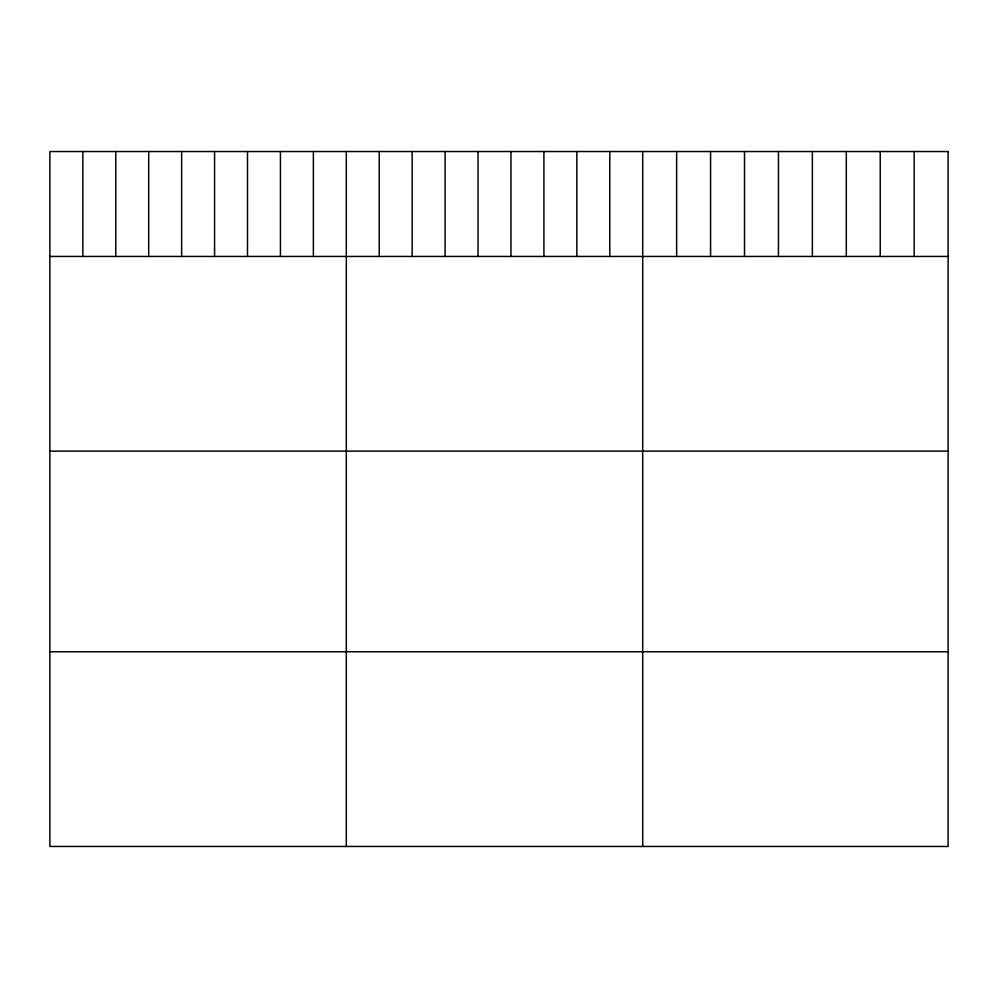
<?xml version="1.0" encoding="UTF-8"?>
<svg xmlns="http://www.w3.org/2000/svg" width="998" height="998" viewBox="0 0 998 998"><rect width="100%" height="100%" fill="white"/><g stroke="black" fill="none" stroke-linecap="round" stroke-linejoin="round"><path stroke-width="1.5" d="M49.9 256.449L948.1 256.449M49.9 451.146L948.1 451.146M49.9 651.756L948.1 651.756M914.168 151.534L914.168 256.449M880.236 151.534L880.236 256.449M846.304 151.534L846.304 256.449M812.372 151.534L812.372 256.449M778.44 151.534L778.44 256.449M744.508 151.534L744.508 256.449M710.576 151.534L710.576 256.449M676.644 151.534L676.644 256.449M642.712 151.534L642.712 846.466M609.778 151.534L609.778 256.449M576.844 151.534L576.844 256.449M543.91 151.534L543.91 256.449M510.976 151.534L510.976 256.449M478.042 151.534L478.042 256.449M445.108 151.534L445.108 256.449M412.174 151.534L412.174 256.449M379.24 151.534L379.24 256.449M346.306 151.534L346.306 846.466M313.372 151.534L313.372 256.449M280.438 151.534L280.438 256.449M247.504 151.534L247.504 256.449M214.57 151.534L214.57 256.449M181.636 151.534L181.636 256.449M148.702 151.534L148.702 256.449M115.768 151.534L115.768 256.449M82.834 151.534L82.834 256.449M948.1 151.534L49.9 151.534L49.9 846.466L948.1 846.466L948.1 151.534"/></g></svg>
